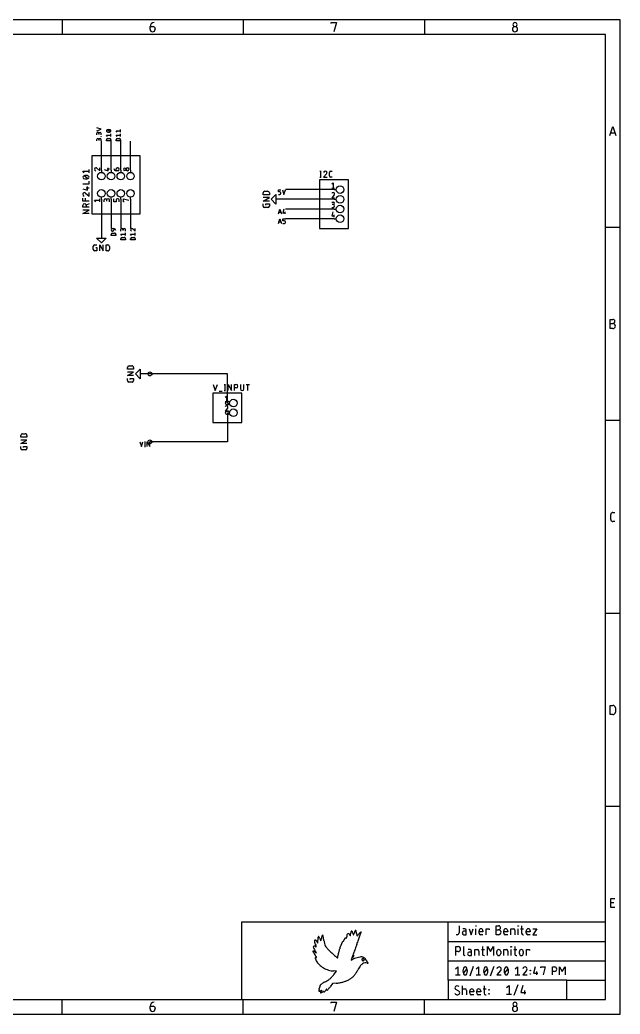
# Model space of a CAD drawing. Extents: x -226 to 161, y 99 to 359.
# Drawn here: x 4 to 161.3, y 99.1 to 359.4 of the extents above; entities that cross this region are included whole.
import ezdxf

# ---------------------------------------------------------------- set-up
doc = ezdxf.new("R2010")
doc.units = 0
for name, color, linetype in [('91', 122, 'CONTINUOUS'), ('94', 12, 'CONTINUOUS'), ('95', 251, 'CONTINUOUS'), ('96', 251, 'CONTINUOUS')]:
    doc.layers.add(name, color=color, linetype=linetype)

msp = doc.modelspace()

# ---------------------------------------------------------------- linework, layer by layer
at = {"layer": '91'}
for p, q in [((25.4, 320.04), (25.4, 327.66)), ((27.94, 320.04), (27.94, 327.66)), ((30.48, 320.04), (30.48, 327.66)), ((33.02, 320.04), (33.02, 327.66)), ((86.36, 314.96), (73.66, 314.96)), ((25.4, 312.42), (25.4, 304.8)), ((27.94, 312.42), (27.94, 304.8)), ((30.48, 312.42), (30.48, 304.8)), ((33.02, 312.42), (33.02, 304.8)), ((86.36, 312.42), (73.66, 312.42)), ((86.36, 309.88), (73.66, 309.88)), ((86.36, 307.34), (73.66, 307.34)), ((58.42, 266.7), (38.1, 266.7)), ((58.42, 259.08), (58.42, 266.7)), ((58.42, 256.54), (58.42, 248.92)), ((58.42, 248.92), (38.1, 248.92))]:
    msp.add_line(p, q, dxfattribs=at)
for centre in [(38.1, 266.7), (58.42, 259.08), (58.42, 256.54), (38.1, 248.92)]:
    msp.add_circle(centre, 0.508, dxfattribs=at)
at = {"layer": '94'}
for p, q in [((161.29, 359.41), (-226.06, 359.41)), ((15.0813, 359.41), (15.0813, 355.6)), ((62.5475, 359.41), (62.5475, 355.6)), ((110.0138, 359.41), (110.0138, 355.6)), ((161.29, 99.06), (161.29, 359.41)), ((38.1458, 357.6387), (38.9481, 357.6387)), ((38.1458, 356.9702), (38.1458, 357.6387)), ((39.4829, 357.1039), (39.4829, 356.9702)), ((85.6121, 358.441), (85.6121, 358.7084)), ((85.6121, 358.7084), (86.9492, 358.7084)), ((86.9492, 358.7084), (86.2806, 356.3016)), ((157.48, 355.6), (-222.25, 355.6)), ((157.48, 102.87), (157.48, 355.6)), ((158.5827, 329.1236), (159.385, 331.5304)), ((159.385, 331.5304), (160.1873, 329.1236)), ((159.9867, 329.7253), (158.7833, 329.7253)), ((35.56, 323.85), (22.86, 323.85)), ((22.86, 323.85), (22.86, 308.61)), ((35.56, 308.61), (35.56, 323.85)), ((25.4, 320.04), (25.4, 319.4812)), ((27.94, 320.04), (27.94, 319.4812)), ((30.48, 320.04), (30.48, 319.4812)), ((33.02, 320.04), (33.02, 319.4812)), ((90.17, 317.5), (82.55, 317.5)), ((82.55, 317.5), (82.55, 304.8)), ((90.17, 304.8), (90.17, 317.5)), ((25.4, 312.42), (25.4, 312.9788)), ((27.94, 312.42), (27.94, 312.9788)), ((30.48, 312.42), (30.48, 312.9788)), ((33.02, 312.42), (33.02, 312.9788)), ((69.85, 312.42), (71.12, 313.69)), ((71.12, 313.69), (71.12, 311.15)), ((86.36, 314.96), (86.9188, 314.96)), ((71.12, 311.15), (69.85, 312.42)), ((73.66, 312.42), (71.12, 312.42)), ((86.36, 312.42), (86.9188, 312.42)), ((86.36, 309.88), (86.9188, 309.88)), ((22.86, 308.61), (35.56, 308.61)), ((86.36, 307.34), (86.9188, 307.34)), ((25.4, 304.8), (25.4, 302.26)), ((82.55, 304.8), (90.17, 304.8)), ((161.29, 305.054), (157.48, 305.054)), ((24.13, 302.26), (26.67, 302.26)), ((25.4, 300.99), (24.13, 302.26)), ((26.67, 302.26), (25.4, 300.99)), ((158.7164, 278.5776), (158.7164, 280.9844)), ((158.7164, 280.9844), (159.385, 280.9844)), ((158.7164, 279.9147), (159.385, 279.9147)), ((159.385, 278.5776), (158.7164, 278.5776)), ((34.29, 266.7), (35.56, 267.97)), ((35.56, 265.43), (34.29, 266.7)), ((35.56, 267.97), (35.56, 265.43)), ((38.1, 266.7), (35.56, 266.7)), ((62.23, 261.62), (54.61, 261.62)), ((54.61, 261.62), (54.61, 254)), ((62.23, 254), (62.23, 261.62)), ((58.42, 259.08), (58.9788, 259.08)), ((58.42, 256.54), (58.9788, 256.54)), ((54.61, 254), (62.23, 254)), ((161.29, 254.508), (157.48, 254.508)), ((158.8502, 228.5664), (158.8502, 229.9036)), ((159.385, 230.4384), (159.9198, 230.4384)), ((159.9198, 228.0316), (159.385, 228.0316)), ((161.29, 203.962), (157.48, 203.962)), ((158.7164, 177.4856), (158.7164, 179.8924)), ((158.7164, 179.8924), (159.385, 179.8924)), ((159.385, 177.4856), (158.7164, 177.4856)), ((160.0536, 179.2238), (160.0536, 178.1542)), ((161.29, 153.416), (157.48, 153.416)), ((158.8502, 126.9396), (158.8502, 129.3464)), ((158.8502, 129.3464), (159.9198, 129.3464)), ((158.8502, 128.2767), (159.6524, 128.2767)), ((159.9198, 126.9396), (158.8502, 126.9396)), ((62.23, 102.87), (62.23, 123.19)), ((62.23, 123.19), (116.205, 123.19)), ((116.205, 123.19), (157.48, 123.19)), ((116.205, 118.11), (116.205, 123.19)), ((157.48, 118.11), (157.48, 123.19)), ((118.5696, 119.842), (118.3099, 119.842)), ((119.0889, 122.1788), (119.0889, 120.3613)), ((120.5798, 121.3998), (120.0605, 121.3998)), ((120.9692, 120.7507), (120.385, 120.7507)), ((120.385, 119.842), (120.9692, 119.842)), ((120.9692, 119.842), (120.9692, 121.0104)), ((121.7452, 121.3998), (122.2645, 119.842)), ((122.2645, 119.842), (122.7838, 121.3998)), ((123.4523, 122.0489), (123.4523, 122.1788)), ((123.4523, 122.1788), (123.5822, 122.1788)), ((123.5822, 122.0489), (123.4523, 122.0489)), ((123.5173, 119.842), (123.5173, 121.3998)), ((123.5822, 122.1788), (123.5822, 122.0489)), ((124.3203, 120.2314), (124.3203, 120.8805)), ((125.3589, 120.6209), (124.3203, 120.6209)), ((125.3589, 119.842), (124.7098, 119.842)), ((125.3589, 120.8805), (125.3589, 120.6209)), ((126.2058, 119.842), (126.2058, 121.3998)), ((126.2058, 121.3998), (126.9847, 121.3998)), ((126.9847, 121.3998), (126.9847, 121.1402)), ((128.7985, 119.842), (128.7985, 122.1788)), ((128.7985, 122.1788), (129.4477, 122.1788)), ((128.7985, 121.1402), (129.4477, 121.1402)), ((129.4477, 119.842), (128.7985, 119.842)), ((130.7927, 120.2314), (130.7927, 120.8805)), ((131.8313, 120.6209), (130.7927, 120.6209)), ((131.8313, 119.842), (131.1822, 119.842)), ((131.8313, 120.8805), (131.8313, 120.6209)), ((132.6718, 119.842), (132.6718, 121.3998)), ((132.6718, 121.3998), (133.3209, 121.3998)), ((133.7104, 121.0104), (133.7104, 119.842)), ((134.5181, 122.0489), (134.5181, 122.1788)), ((134.5181, 122.1788), (134.6479, 122.1788)), ((134.6479, 122.0489), (134.5181, 122.0489)), ((134.583, 119.842), (134.583, 121.3998)), ((134.6479, 122.1788), (134.6479, 122.0489)), ((135.2291, 121.3998), (136.008, 121.3998)), ((135.4887, 122.1788), (135.4887, 120.2314)), ((135.8782, 119.842), (136.008, 119.842)), ((136.7083, 120.2314), (136.7083, 120.8805)), ((137.7469, 120.6209), (136.7083, 120.6209)), ((137.7469, 119.842), (137.0978, 119.842)), ((137.7469, 120.8805), (137.7469, 120.6209)), ((138.4482, 121.3998), (139.4868, 121.3998)), ((139.4868, 121.3998), (138.4482, 119.842)), ((138.4482, 119.842), (139.4868, 119.842)), ((116.205, 113.03), (116.205, 118.11)), ((116.205, 118.11), (157.48, 118.11)), ((157.48, 113.03), (157.48, 118.11)), ((118.2116, 114.4016), (118.2116, 116.7384)), ((118.2116, 116.7384), (118.8607, 116.7384)), ((118.8607, 115.4402), (118.2116, 115.4402)), ((120.2564, 116.7384), (120.2564, 114.7911)), ((121.9633, 115.9595), (121.444, 115.9595)), ((122.3528, 115.3104), (121.7686, 115.3104)), ((122.3528, 114.4016), (122.3528, 115.57)), ((123.268, 114.4016), (123.268, 115.9595)), ((123.268, 115.9595), (123.9171, 115.9595)), ((124.3065, 115.57), (124.3065, 114.4016)), ((124.9901, 115.9595), (125.769, 115.9595)), ((125.2497, 116.7384), (125.2497, 114.7911)), ((126.5577, 114.4016), (126.5577, 116.7384)), ((126.5577, 116.7384), (127.3366, 115.4402)), ((127.3366, 115.4402), (128.1156, 116.7384)), ((128.1156, 116.7384), (128.1156, 114.4016)), ((128.9748, 114.9209), (128.9748, 115.4402)), ((130.0134, 115.4402), (130.0134, 114.9209)), ((130.8539, 114.4016), (130.8539, 115.9595)), ((130.8539, 115.9595), (131.503, 115.9595)), ((131.8925, 115.57), (131.8925, 114.4016)), ((132.7002, 116.6086), (132.7002, 116.7384)), ((132.7002, 116.7384), (132.83, 116.7384)), ((132.83, 116.6086), (132.7002, 116.6086)), ((132.7651, 114.4016), (132.7651, 115.9595)), ((132.83, 116.7384), (132.83, 116.6086)), ((133.4112, 115.9595), (134.1901, 115.9595)), ((133.6708, 116.7384), (133.6708, 114.7911)), ((134.8905, 114.9209), (134.8905, 115.4402)), ((135.929, 115.4402), (135.929, 114.9209)), ((136.7759, 114.4016), (136.7759, 115.9595)), ((136.7759, 115.9595), (137.5549, 115.9595)), ((137.5549, 115.9595), (137.5549, 115.6998)), ((116.205, 107.95), (116.205, 113.03)), ((116.205, 113.03), (157.48, 113.03)), ((121.7686, 114.4016), (122.3528, 114.4016)), ((125.6392, 114.4016), (125.769, 114.4016)), ((134.0603, 114.4016), (134.1901, 114.4016)), ((157.48, 107.95), (157.48, 113.03)), ((118.1989, 110.9486), (118.7845, 111.4171)), ((118.7845, 111.4171), (118.7845, 109.3089)), ((120.2387, 109.7774), (121.1756, 110.9486)), ((121.969, 109.0747), (122.906, 111.6513)), ((123.5823, 110.9486), (124.1679, 111.4171)), ((124.1679, 111.4171), (124.1679, 109.3089)), ((125.622, 109.7774), (126.559, 110.9486)), ((127.3524, 109.0747), (128.2894, 111.6513)), ((129.9612, 110.4801), (128.9657, 109.3089)), ((131.0054, 109.7774), (131.9424, 110.9486)), ((133.8363, 110.9486), (134.4219, 111.4171)), ((134.4219, 111.4171), (134.4219, 109.3089)), ((136.7545, 110.4801), (135.759, 109.3089)), ((137.6959, 110.4216), (137.6959, 110.5387)), ((137.6959, 110.5387), (137.8131, 110.5387)), ((137.8131, 110.4216), (137.6959, 110.4216)), ((137.6959, 109.4846), (137.6959, 109.6017)), ((137.6959, 109.6017), (137.8131, 109.6017)), ((137.8131, 109.4846), (137.6959, 109.4846)), ((137.8131, 110.5387), (137.8131, 110.4216)), ((137.8131, 109.6017), (137.8131, 109.4846)), ((139.0473, 111.4171), (138.5788, 109.7774)), ((138.5788, 109.7774), (139.75, 109.7774)), ((139.3987, 110.2459), (139.3987, 109.3089)), ((140.5015, 111.1829), (140.5015, 111.4171)), ((140.5015, 111.4171), (141.6727, 111.4171)), ((141.6727, 111.4171), (141.0871, 109.3089)), ((143.5308, 109.3089), (143.5308, 111.4171)), ((143.5308, 111.4171), (144.1164, 111.4171)), ((144.1164, 110.2459), (143.5308, 110.2459)), ((145.4473, 109.3089), (145.4473, 111.4171)), ((145.4473, 111.4171), (146.15, 110.2459)), ((146.15, 110.2459), (146.8527, 111.4171)), ((146.8527, 111.4171), (146.8527, 109.3089)), ((147.32, 107.95), (116.205, 107.95)), ((116.205, 107.95), (116.205, 102.87)), ((118.1989, 109.3089), (119.3701, 109.3089)), ((123.5823, 109.3089), (124.7535, 109.3089)), ((128.9657, 109.3089), (130.1369, 109.3089)), ((133.5555, 103.982), (134.5941, 106.838)), ((133.8363, 109.3089), (135.0075, 109.3089)), ((135.759, 109.3089), (136.9302, 109.3089)), ((147.32, 102.87), (147.32, 107.95)), ((147.32, 107.95), (157.48, 107.95)), ((157.48, 102.87), (157.48, 107.95)), ((118.9962, 105.0883), (118.2822, 105.4777)), ((120.0361, 104.1146), (120.0361, 106.4514)), ((120.0361, 105.6725), (120.6852, 105.6725)), ((121.0747, 105.283), (121.0747, 104.1146)), ((121.9152, 104.5041), (121.9152, 105.1532)), ((122.9538, 104.8935), (121.9152, 104.8935)), ((122.9538, 105.1532), (122.9538, 104.8935)), ((123.7247, 104.5041), (123.7247, 105.1532)), ((124.7633, 104.8935), (123.7247, 104.8935)), ((124.7633, 105.1532), (124.7633, 104.8935)), ((125.3772, 105.6725), (126.1562, 105.6725)), ((125.6369, 106.4514), (125.6369, 104.5041)), ((126.8933, 105.3479), (126.8933, 105.4777)), ((126.8933, 105.4777), (127.0231, 105.4777)), ((127.0231, 105.3479), (126.8933, 105.3479)), ((126.8933, 104.3093), (126.8933, 104.4392)), ((126.8933, 104.4392), (127.0231, 104.4392)), ((127.0231, 104.3093), (126.8933, 104.3093)), ((127.0231, 105.4777), (127.0231, 105.3479)), ((127.0231, 104.4392), (127.0231, 104.3093)), ((131.5466, 106.0591), (132.1957, 106.5784)), ((131.5466, 104.2416), (132.8448, 104.2416)), ((132.1957, 106.5784), (132.1957, 104.2416)), ((135.8241, 106.5784), (135.3048, 104.7609)), ((135.3048, 104.7609), (136.603, 104.7609)), ((136.2135, 105.2802), (136.2135, 104.2416)), ((-222.25, 102.87), (157.48, 102.87)), ((15.0813, 99.06), (15.0813, 102.87)), ((62.23, 102.87), (116.205, 102.87)), ((62.5475, 99.06), (62.5475, 102.87)), ((85.6121, 101.901), (85.6121, 102.1684)), ((85.6121, 102.1684), (86.9492, 102.1684)), ((86.9492, 102.1684), (86.2806, 99.7616)), ((110.0138, 99.06), (110.0138, 102.87)), ((116.205, 102.87), (147.32, 102.87)), ((122.9538, 104.1146), (122.3047, 104.1146)), ((124.7633, 104.1146), (124.1142, 104.1146)), ((126.0263, 104.1146), (126.1562, 104.1146)), ((147.32, 102.87), (157.48, 102.87)), ((-226.06, 99.06), (161.29, 99.06)), ((38.1458, 101.0987), (38.9481, 101.0987)), ((38.1458, 100.4302), (38.1458, 101.0987)), ((39.4829, 100.5639), (39.4829, 100.4302))]:
    msp.add_line(p, q, dxfattribs=at)
for centre in [(25.4, 318.4906), (27.94, 318.4906), (30.48, 318.4906), (33.02, 318.4906), (87.9094, 314.96), (25.4, 313.9694), (27.94, 313.9694), (30.48, 313.9694), (33.02, 313.9694), (87.9094, 312.42), (87.9094, 309.88), (87.9094, 307.34), (59.9694, 259.08), (59.9694, 256.54)]:
    msp.add_circle(centre, 0.9906, dxfattribs=at)
for centre, radius, start, end in [((39.2155, 357.6387), 1.0697, 90.0002, 180), ((38.8144, 356.9702), 0.6686, 180, 0), ((38.9481, 357.1039), 0.5348, 0, 90), ((133.7469, 356.9702), 0.6686, 0, 180), ((133.7469, 356.9702), 0.6686, 180, 0), ((133.7469, 358.1736), 0.5348, 0, 180), ((133.7469, 358.1736), 0.5348, 180, 0), ((159.385, 280.4496), 0.5348, 270, 90), ((159.385, 279.2462), 0.6686, 270, 90), ((159.385, 229.9036), 0.5348, 90.0003, 180), ((159.385, 228.5664), 0.5348, 180, 270), ((159.385, 179.2238), 0.6686, 0, 90), ((159.385, 178.1542), 0.6686, 269.9997, 0), ((118.5696, 120.3613), 0.5193, 270, 0), ((120.385, 120.2963), 0.4544, 90, 270), ((120.5798, 121.0104), 0.3895, 0, 90), ((124.8396, 120.8805), 0.5193, 0, 180), ((124.7098, 120.2314), 0.3895, 180, 270), ((129.4477, 121.6595), 0.5193, 270, 90), ((129.4477, 120.4911), 0.6491, 270, 90), ((131.312, 120.8805), 0.5193, 0, 180), ((131.1822, 120.2314), 0.3895, 180, 270), ((133.3209, 121.0104), 0.3895, 0, 90), ((135.8782, 120.2314), 0.3895, 180, 270), ((137.2276, 120.8805), 0.5193, 0, 180), ((137.0978, 120.2314), 0.3895, 180, 270), ((118.8607, 116.0893), 0.6491, 270, 90), ((120.6458, 114.7911), 0.3895, 180, 270), ((121.7686, 114.856), 0.4544, 90, 270), ((121.9633, 115.57), 0.3895, 0, 90), ((123.9171, 115.57), 0.3895, 0, 90), ((125.6392, 114.7911), 0.3895, 180, 270), ((129.4941, 115.4402), 0.5193, 0, 180), ((129.4941, 114.9209), 0.5193, 180, 0), ((131.503, 115.57), 0.3895, 0, 90), ((134.0603, 114.7911), 0.3895, 180, 270), ((135.4098, 115.4402), 0.5193, 0, 180), ((135.4098, 114.9209), 0.5193, 180, 0), ((121.8589, 110.363), 1.7374, 180.0001, 205.9888), ((121.8589, 110.363), 1.7373, 154.011, 180), ((120.7071, 110.9837), 0.4334, 90, 161.0754), ((120.7071, 109.7423), 0.4334, 198.9251, 270), ((120.7071, 110.9838), 0.4334, 18.9244, 90.0001), ((120.7071, 109.7422), 0.4334, 270, 341.0753), ((119.5554, 110.363), 1.7373, 334.0108, 359.9999), ((119.5555, 110.363), 1.7373, 0, 25.9894), ((127.2422, 110.363), 1.7373, 154.011, 180), ((127.2423, 110.363), 1.7374, 180.0001, 205.9888), ((126.0905, 110.9837), 0.4334, 90, 161.0754), ((126.0905, 109.7423), 0.4334, 198.9251, 270), ((126.0905, 110.9838), 0.4334, 18.9244, 90.0001), ((126.0905, 109.7422), 0.4334, 270, 341.0753), ((124.9388, 110.363), 1.7373, 0, 25.9894), ((124.9388, 110.363), 1.7373, 334.0108, 359.9999), ((129.6098, 110.74), 0.6771, 90, 162.0547), ((129.6098, 110.8901), 0.5271, 0, 90), ((129.5708, 110.8901), 0.5661, 313.6028, 359.9998), ((132.6256, 110.363), 1.7374, 180.0001, 205.9888), ((132.6256, 110.363), 1.7373, 154.011, 180), ((131.4739, 110.9837), 0.4334, 90, 161.0754), ((131.4739, 109.7423), 0.4334, 198.9251, 270), ((131.4739, 110.9838), 0.4334, 18.9244, 90.0001), ((131.4739, 109.7422), 0.4334, 270, 341.0753), ((130.3222, 110.363), 1.7373, 0, 25.9894), ((130.3222, 110.363), 1.7373, 334.0108, 359.9999), ((136.4031, 110.74), 0.6771, 90, 162.0547), ((136.4031, 110.8901), 0.5271, 0, 90), ((136.3641, 110.8901), 0.5661, 313.6028, 359.9998), ((144.1164, 110.8315), 0.5856, 270, 90), ((118.7365, 105.2116), 1.097, 224.7604, 270), ((118.5418, 105.9321), 0.5193, 89.9997, 180), ((118.5499, 105.9321), 0.5274, 180.0001, 239.4895), ((118.5418, 105.4777), 0.9737, 53.1303, 89.9996), ((118.7365, 104.6339), 0.5193, 270, 0), ((118.7284, 104.6339), 0.5274, 360, 59.4902), ((120.6852, 105.283), 0.3895, 0, 90), ((122.4345, 105.1532), 0.5193, 0, 180), ((122.3047, 104.5041), 0.3895, 180, 270), ((124.244, 105.1532), 0.5193, 0, 180), ((124.1142, 104.5041), 0.3895, 180, 270), ((126.0263, 104.5041), 0.3895, 180, 270), ((39.2155, 101.0987), 1.0697, 90.0002, 180), ((133.7469, 101.6336), 0.5348, 0, 180), ((133.7469, 101.6336), 0.5348, 180, 0), ((38.8144, 100.4302), 0.6686, 180, 0), ((38.9481, 100.5639), 0.5348, 0, 90), ((133.7469, 100.4302), 0.6686, 0, 180), ((133.7469, 100.4302), 0.6686, 180, 0)]:
    msp.add_arc(centre, radius, start, end, dxfattribs=at)
at = {"layer": '95'}
for p, q in [((25.3619, 330.7729), (24.1681, 331.1708)), ((24.1681, 330.375), (25.3619, 330.7729)), ((30.4419, 330.0222), (30.4419, 330.6854)), ((24.1681, 329.2983), (24.1681, 329.6962)), ((24.1681, 327.6981), (24.1681, 328.096)), ((24.6987, 329.6962), (24.6987, 329.4309)), ((24.6987, 328.096), (24.6987, 327.8307)), ((25.2956, 328.7966), (25.2956, 328.863)), ((25.2956, 328.863), (25.3619, 328.863)), ((25.3619, 328.7966), (25.2956, 328.7966)), ((25.3619, 329.2983), (25.3619, 329.6299)), ((25.3619, 328.863), (25.3619, 328.7966)), ((26.9734, 328.8792), (26.7081, 329.2108)), ((26.7081, 329.2108), (27.9019, 329.2108)), ((27.6366, 330.0885), (26.9734, 330.6191)), ((27.0397, 328.3613), (27.5703, 328.3613)), ((27.9019, 328.8792), (27.9019, 329.5424)), ((29.5134, 330.0222), (29.2481, 330.3538)), ((29.2481, 330.3538), (30.4419, 330.3538)), ((29.5134, 328.8792), (29.2481, 329.2108)), ((29.2481, 329.2108), (30.4419, 329.2108)), ((29.5797, 328.3613), (30.1103, 328.3613)), ((30.4419, 328.8792), (30.4419, 329.5424)), ((25.3619, 327.6981), (25.3619, 328.0297)), ((26.7081, 327.6981), (26.7081, 328.0297)), ((27.9019, 327.6981), (26.7081, 327.6981)), ((27.9019, 328.0297), (27.9019, 327.6981)), ((29.2481, 327.6981), (29.2481, 328.0297)), ((30.4419, 327.6981), (29.2481, 327.6981)), ((30.4419, 328.0297), (30.4419, 327.6981)), ((24.2048, 320.56), (24.9809, 319.9003)), ((24.9809, 319.9003), (24.9809, 320.6764)), ((26.9, 320.4436), (27.5209, 320.4436)), ((27.2105, 319.9003), (27.2105, 320.6764)), ((29.2848, 319.9003), (29.2848, 320.366)), ((29.5952, 320.6764), (29.6728, 320.6764)), ((20.8844, 319.3154), (20.5232, 319.767)), ((20.5232, 319.767), (22.1488, 319.767)), ((21.7876, 317.8426), (20.8844, 318.5651)), ((22.1488, 319.3154), (22.1488, 320.2185)), ((26.1239, 320.2107), (27.2105, 319.9003)), ((29.6728, 319.9003), (29.2848, 319.9003)), ((82.6262, 319.8368), (82.9874, 319.8368)), ((82.6262, 318.2112), (82.9874, 318.2112)), ((82.8068, 319.8368), (82.8068, 318.2112)), ((84.3734, 319.1143), (83.6058, 318.2112)), ((83.6058, 318.2112), (84.5089, 318.2112)), ((85.1649, 318.5724), (85.1649, 319.4756)), ((85.5262, 319.8368), (85.8874, 319.8368)), ((85.8874, 318.2112), (85.5262, 318.2112)), ((20.5232, 316.4527), (22.1488, 316.4527)), ((20.5232, 315.1957), (21.7876, 314.8345)), ((21.4263, 315.4667), (22.1488, 315.4667)), ((21.7876, 314.8345), (21.7876, 315.7376)), ((22.1488, 316.4527), (22.1488, 317.1752)), ((85.7236, 316.4657), (86.1116, 316.7761)), ((85.7236, 315.3791), (86.4997, 315.3791)), ((86.1116, 316.7761), (86.1116, 315.3791)), ((20.5232, 311.9717), (20.5232, 312.6942)), ((21.2457, 314.039), (22.1488, 313.2714)), ((21.2457, 311.9717), (21.2457, 312.6942)), ((22.1488, 313.2714), (22.1488, 314.1745)), ((24.9809, 311.7836), (24.9809, 312.5597)), ((28.6639, 311.7836), (28.6639, 312.5597)), ((29.7505, 312.5597), (29.5952, 312.5597)), ((31.2039, 311.7836), (31.2039, 312.5597)), ((31.2039, 312.5597), (32.6009, 312.1716)), ((71.7494, 314.3913), (71.7494, 314.9219)), ((71.7494, 314.9219), (72.4126, 314.9219)), ((72.1473, 314.3913), (71.7494, 314.3913)), ((71.7494, 313.7281), (72.1473, 313.7281)), ((72.4126, 313.9934), (72.4126, 314.126)), ((72.826, 314.9219), (73.224, 313.7281)), ((73.224, 313.7281), (73.6219, 314.9219)), ((86.3833, 313.6152), (85.7236, 312.8391)), ((85.7236, 312.8391), (86.4997, 312.8391)), ((22.1488, 311.9717), (20.5232, 311.9717)), ((20.5232, 310.3627), (20.5232, 310.8142)), ((22.1488, 310.3627), (20.5232, 310.3627)), ((22.1488, 311.2658), (21.4263, 310.9046)), ((21.4263, 310.8142), (21.4263, 310.3627)), ((23.8943, 311.7836), (23.5839, 312.1716)), ((23.5839, 312.1716), (24.9809, 312.1716)), ((26.1239, 311.7836), (26.1239, 312.2493)), ((26.7448, 312.2493), (26.7448, 311.9388)), ((27.5209, 311.7836), (27.5209, 312.1716)), ((29.2848, 311.7836), (28.6639, 311.7836)), ((29.2848, 312.2493), (29.2848, 311.7836)), ((30.0609, 311.7836), (30.0609, 312.2493)), ((31.3591, 311.7836), (31.2039, 311.7836)), ((71.7494, 308.6481), (72.1473, 309.8419)), ((72.1473, 309.8419), (72.5452, 308.6481)), ((73.224, 309.8419), (72.9587, 308.9134)), ((85.7236, 311.6961), (86.1893, 311.6961)), ((85.7236, 310.2991), (86.1116, 310.2991)), ((86.1893, 311.0752), (85.8788, 311.0752)), ((20.5232, 308.6862), (22.1488, 309.5893)), ((22.1488, 309.5893), (20.5232, 309.5893)), ((22.1488, 308.6862), (20.5232, 308.6862)), ((71.7494, 306.1081), (72.1473, 307.3019)), ((72.4457, 308.9466), (71.8488, 308.9466)), ((72.1473, 307.3019), (72.5452, 306.1081)), ((72.9587, 308.9134), (73.6219, 308.9134)), ((72.9587, 306.7713), (72.9587, 307.3019)), ((72.9587, 307.3019), (73.6219, 307.3019)), ((73.4229, 309.1787), (73.4229, 308.6481)), ((86.034, 309.1561), (85.7236, 308.0695)), ((85.7236, 308.0695), (86.4997, 308.0695)), ((86.2669, 308.38), (86.2669, 307.7591)), ((28.3097, 304.7619), (28.6413, 304.7619)), ((28.6413, 304.7619), (28.6413, 304.364)), ((33.5887, 304.6624), (34.2519, 304.0987)), ((34.2519, 304.0987), (34.2519, 304.7619)), ((72.4457, 306.4066), (71.8488, 306.4066)), ((73.3566, 306.7713), (72.9587, 306.7713)), ((72.9587, 306.1081), (73.3566, 306.1081)), ((73.6219, 306.3734), (73.6219, 306.506)), ((27.9781, 302.9176), (27.9781, 303.2492)), ((29.1719, 302.9176), (27.9781, 302.9176)), ((28.376, 304.0987), (28.3097, 304.0987)), ((28.3097, 303.5808), (28.8403, 303.5808)), ((29.1719, 303.2492), (29.1719, 302.9176)), ((30.5181, 304.0987), (30.5181, 304.4966)), ((30.7834, 302.9557), (30.5181, 303.2873)), ((30.5181, 303.2873), (31.7119, 303.2873)), ((30.5181, 301.7746), (30.5181, 302.1062)), ((30.8497, 302.4378), (31.3803, 302.4378)), ((31.0487, 304.4966), (31.0487, 304.2313)), ((31.7119, 304.0987), (31.7119, 304.4303)), ((31.7119, 302.9557), (31.7119, 303.6189)), ((31.7119, 302.1062), (31.7119, 301.7746)), ((33.3234, 302.9557), (33.0581, 303.2873)), ((33.0581, 303.2873), (34.2519, 303.2873)), ((33.0581, 301.7746), (33.0581, 302.1062)), ((33.3897, 302.4378), (33.9203, 302.4378)), ((34.2519, 302.9557), (34.2519, 303.6189)), ((34.2519, 302.1062), (34.2519, 301.7746)), ((31.7119, 301.7746), (30.5181, 301.7746)), ((34.2519, 301.7746), (33.0581, 301.7746)), ((54.6862, 263.9568), (55.2281, 262.3312)), ((55.2281, 262.3312), (55.7699, 263.9568)), ((57.5484, 263.9568), (57.9097, 263.9568)), ((57.7291, 263.9568), (57.7291, 262.3312)), ((58.5801, 262.3312), (58.5801, 263.9568)), ((58.5801, 263.9568), (59.4832, 262.3312)), ((59.4832, 262.3312), (59.4832, 263.9568)), ((60.2685, 262.3312), (60.2685, 263.9568)), ((60.2685, 263.9568), (60.7201, 263.9568)), ((60.7201, 263.0537), (60.2685, 263.0537)), ((61.8106, 263.9568), (61.8106, 262.7828)), ((62.7137, 262.7828), (62.7137, 263.9568)), ((63.3216, 263.9568), (64.2247, 263.9568)), ((63.7731, 262.3312), (63.7731, 263.9568)), ((56.2736, 262.1506), (56.9961, 262.1506)), ((57.5484, 262.3312), (57.9097, 262.3312)), ((57.7836, 260.5857), (58.1716, 260.8961)), ((58.1716, 260.8961), (58.1716, 259.4991)), ((57.7836, 259.4991), (58.5597, 259.4991)), ((58.4433, 257.7352), (57.7836, 256.9591)), ((57.7836, 256.9591), (58.5597, 256.9591)), ((35.4655, 248.8819), (35.8634, 247.6881)), ((35.8634, 247.6881), (36.2613, 248.8819)), ((36.6451, 248.8819), (36.9104, 248.8819)), ((36.6451, 247.6881), (36.9104, 247.6881)), ((36.7778, 248.8819), (36.7778, 247.6881)), ((37.3987, 247.6881), (37.3987, 248.8819)), ((37.3987, 248.8819), (38.0619, 247.6881)), ((38.0619, 247.6881), (38.0619, 248.8819)), ((82.6472, 118.8263), (82.9084, 118.2228)), ((82.9084, 118.2228), (82.9909, 118.7265)), ((81.3359, 115.3776), (81.7844, 115.1129)), ((81.7844, 115.1129), (81.3413, 115.7571)), ((90.9894, 113.6854), (90.8235, 113.2205)), ((90.8235, 113.2205), (91.3616, 113.4585)), ((86.9434, 110.3402), (86.2604, 110.3651)), ((86.3021, 109.4608), (86.9434, 110.3402)), ((85.9577, 107.0633), (85.3234, 106.2253)), ((86.8832, 107.1493), (85.9577, 107.0633))]:
    msp.add_line(p, q, dxfattribs=at)
for centre, radius, start, end in [((27.305, 329.7016), 0.9838, 90, 115.9895), ((27.305, 329.7016), 0.9838, 64.0106, 90.0001), ((24.4334, 329.6962), 0.2653, 0, 180), ((24.4334, 328.096), 0.2653, 0, 180), ((25.0303, 329.6299), 0.3316, 0, 180), ((25.0303, 328.0297), 0.3316, 0, 180), ((26.9535, 330.3538), 0.2454, 108.9243, 180.0002), ((26.9535, 330.3538), 0.2454, 180.0002, 251.0753), ((27.0397, 328.0297), 0.3316, 90, 180), ((27.305, 331.006), 0.9838, 244.0112, 270), ((27.305, 331.006), 0.9838, 269.9999, 295.9886), ((27.5703, 328.0297), 0.3316, 359.9995, 90), ((27.6565, 330.3538), 0.2454, 360, 71.0745), ((27.6565, 330.3538), 0.2454, 288.9262, 0), ((29.5797, 328.0297), 0.3316, 90, 180), ((30.1103, 328.0297), 0.3316, 359.9995, 90), ((23.9332, 320.3272), 0.3493, 90, 180), ((24.0326, 320.3272), 0.4487, 180.0001, 252.0553), ((23.9332, 320.3013), 0.3751, 43.6034, 90.0001), ((29.2848, 320.5212), 0.6209, 180.0006, 270), ((29.5952, 320.366), 0.3104, 90, 180), ((29.6728, 320.2884), 0.3881, 270, 90), ((31.5143, 320.2884), 0.3104, 90, 270), ((31.5143, 320.2884), 0.3104, 270, 90), ((32.2128, 320.2884), 0.3881, 90, 270), ((32.2128, 320.2884), 0.3881, 270, 90), ((20.8574, 318.2039), 0.3342, 108.9243, 180), ((20.8573, 318.2039), 0.3341, 179.9998, 251.0758), ((21.336, 317.3158), 1.3396, 90.0001, 115.989), ((21.336, 319.0919), 1.3396, 244.011, 269.9999), ((21.336, 317.3158), 1.3396, 64.0111, 90), ((21.336, 319.0919), 1.3396, 270, 295.9889), ((21.8146, 318.2039), 0.3342, 359.9999, 71.0745), ((21.8147, 318.2039), 0.3342, 288.925, 0), ((84.1025, 319.3147), 0.5221, 90.0001, 162.0549), ((84.1025, 319.4304), 0.4064, 0, 90), ((84.0724, 319.4304), 0.4365, 313.6036, 359.9997), ((85.5262, 319.4756), 0.3612, 90.0005, 180), ((85.5262, 318.5724), 0.3612, 180, 270), ((20.9296, 313.7681), 0.4064, 90, 180), ((21.0453, 313.7681), 0.5221, 180.0001, 252.0552), ((20.9296, 313.738), 0.4365, 43.6033, 90), ((26.4343, 312.2493), 0.3104, 0, 180), ((27.1328, 312.1716), 0.3881, 0, 180), ((29.5952, 312.2493), 0.3104, 90, 180), ((29.7505, 312.2493), 0.3104, 0, 90), ((72.1473, 314.126), 0.2653, 0, 90), ((72.1473, 313.9934), 0.2653, 270, 359.9993), ((86.1505, 313.7874), 0.4487, 90.0001, 162.0549), ((86.1505, 313.8869), 0.3493, 0, 90), ((86.1246, 313.8869), 0.3751, 313.6037, 359.9998), ((20.9748, 310.8142), 0.4516, 0, 180), ((86.1116, 310.6872), 0.3881, 270, 90), ((86.1893, 311.3857), 0.3104, 270, 90), ((28.3097, 304.4303), 0.3316, 90, 270), ((28.6413, 304.2313), 0.5306, 0, 90), ((30.7834, 304.4966), 0.2653, 0, 180), ((31.3803, 304.4303), 0.3316, 0, 180), ((33.3565, 304.4635), 0.2984, 90, 180), ((33.3565, 304.4413), 0.3206, 43.6023, 90.0002), ((73.3566, 306.506), 0.2653, 0, 90), ((73.3566, 306.3734), 0.2653, 270, 359.9993), ((28.3097, 303.2492), 0.3316, 90, 180), ((28.376, 304.364), 0.2653, 270, 0), ((28.8403, 303.2492), 0.3316, 359.9995, 90), ((30.8497, 302.1062), 0.3316, 90, 180), ((31.3803, 302.1062), 0.3316, 359.9995, 90), ((33.4415, 304.4635), 0.3834, 180.0001, 252.0551), ((33.3897, 302.1062), 0.3316, 90, 180), ((33.9203, 302.1062), 0.3316, 359.9995, 90), ((60.7201, 263.5052), 0.4516, 270, 90), ((62.2621, 262.7828), 0.4516, 180, 0), ((58.2105, 257.9074), 0.4487, 90.0001, 162.0549), ((58.2105, 258.0068), 0.3493, 0, 90), ((58.1846, 258.0069), 0.3751, 313.6037, 359.9998), ((83.3514, 119.722), 0.0626, 105.6573, 155.5673), ((83.343, 119.7517), 0.0317, 23.5058, 105.6558), ((80.8069, 118.6486), 2.7974, 20.1273, 23.5073), ((91.4347, 119.3237), 1.7735, 163.4799, 179.9999), ((90.243, 119.6772), 0.5305, 122.9186, 163.4786), ((90.0839, 119.9228), 0.2378, 54.7843, 122.9143), ((89.8414, 119.5793), 0.6583, 22.7108, 54.7808), ((95.5037, 121.9491), 5.4799, 202.7099, 205.2199), ((52.5309, 125.0687), 38.4667, 351.9416, 352.5516), ((95.1589, 119.4955), 4.5241, 169.5193, 172.5493), ((93.9312, 119.7226), 3.2755, 165.6588, 169.5188), ((93.7281, 119.7741), 3.0661, 162.2428, 165.6528), ((90.9191, 120.7129), 0.0955, 53.2139, 135.0039), ((90.5654, 120.2398), 0.6862, 33.9015, 53.2115), ((90.167, 119.9721), 1.1662, 19.3612, 33.9012), ((90.5164, 120.0949), 0.7958, 0.0006, 19.3606), ((92.2835, 120.095), 0.9713, 180.002, 194.432), ((91.3949, 119.8663), 0.0537, 194.4381, 308.1581), ((91.204, 120.1093), 0.3627, 308.1576, 340.1776), ((87.0374, 121.611), 4.7917, 340.1793, 345.0293), ((95.2642, 119.4111), 3.7243, 156.9684, 165.0284), ((91.9627, 120.8147), 0.1367, 69.7603, 156.9703), ((91.9233, 120.708), 0.2505, 12.1366, 69.7566), ((85.8258, 119.3971), 6.4873, 6.6735, 12.1335), ((111.8952, 122.4472), 19.7599, 186.6731, 187.9531), ((95.1058, 118.0818), 3.0126, 142.0318, 149.7318), ((96.1656, 117.2548), 4.3569, 136.1927, 142.0327), ((97.0327, 116.4228), 5.5586, 132.1302, 136.1902), ((-114.9718, 189.2239), 219.4481, 341.4902, 341.7402), ((93.3544, 120.4893), 0.0754, 45.001, 132.131), ((93.354, 120.4889), 0.0759, 341.7421, 45.0021), ((82.6819, 118.0897), 1.4878, 177.2467, 198.3367), ((81.5237, 118.1454), 0.3283, 123.6883, 177.2483), ((83.0261, 118.2038), 1.8504, 198.3356, 216.2456), ((81.4599, 118.2411), 0.2133, 50.3098, 123.6898), ((81.189, 117.9147), 0.6374, 38.491, 50.311), ((80.0786, 117.032), 2.0559, 33.5467, 38.4867), ((79.8898, 116.9069), 2.2824, 28.7252, 33.5452), ((80.3486, 117.1584), 1.7592, 22.8643, 28.7243), ((83.8921, 118.6525), 2.0864, 202.8638, 208.8538), ((82.0849, 117.6569), 0.0231, 208.8579, 344.7779), ((81.5896, 117.7917), 0.5365, 344.7686, 0.3986), ((95.2193, 118.5963), 13.1016, 177.674, 180.894), ((12.3871, 117.3088), 69.7407, 0.3998, 0.8898), ((82.433, 119.1156), 0.3047, 129.4543, 177.6743), ((82.3068, 119.2689), 0.1062, 29.8126, 129.4526), ((78.0923, 116.8544), 4.9634, 23.4085, 29.8085), ((87.0571, 118.0607), 4.1204, 167.6414, 170.7014), ((88.6904, 117.7025), 5.7925, 165.2678, 167.6378), ((88.2571, 117.8159), 5.3445, 162.8623, 165.2623), ((84.7658, 118.8924), 1.6911, 157.2003, 162.8603), ((90.287, 116.5713), 7.6803, 155.5689, 157.1989), ((82.313, 119.2006), 1.1932, 12.3867, 20.1267), ((66.8295, 115.8006), 17.0457, 11.2752, 12.3852), ((65.957, 115.6264), 17.9354, 10.0259, 11.2759), ((61.6204, 114.8614), 22.339, 8.9615, 10.0215), ((93.8564, 119.9448), 10.2954, 188.9609, 193.6209), ((86.3706, 118.1309), 2.5929, 193.6196, 206.6096), ((86.9329, 117.9205), 1.496, 323.6768, 330.5068), ((86.7531, 118.0221), 1.7025, 330.5089, 336.7089), ((86.959, 117.9334), 1.4784, 336.7102, 343.1402), ((87.9865, 117.622), 0.4047, 343.1373, 359.9973), ((88.7995, 117.622), 0.4082, 152.3772, 179.9972), ((89.3658, 117.3257), 1.0474, 138.7084, 152.3784), ((88.8528, 117.7762), 0.3647, 112.4686, 138.7086), ((88.7335, 118.0648), 0.0524, 6.8509, 112.4709), ((88.7948, 118.0721), 0.0093, 186.8461, 328.3661), ((88.2989, 118.3775), 0.5916, 328.3696, 336.5396), ((86.9918, 118.945), 2.0166, 336.5346, 340.7646), ((83.1173, 120.2968), 6.1202, 340.7653, 342.6153), ((91.7214, 117.6029), 2.8957, 157.3137, 162.6137), ((89.5543, 118.5088), 0.547, 139.1064, 157.3164), ((89.3467, 118.6887), 0.2723, 110.9787, 139.1087), ((89.376, 118.6122), 0.3542, 87.8764, 110.9764), ((89.4084, 119.4875), 0.5217, 267.8786, 282.9886), ((89.4938, 119.1176), 0.1421, 282.9897, 322.7297), ((89.4344, 119.1627), 0.2167, 322.7301, 352.7901), ((88.1618, 119.3237), 1.4994, 352.7919, 0.0019), ((90.568, 119.6244), 0.0241, 205.2277, 317.9477), ((90.4905, 119.6943), 0.1286, 317.9412, 351.9412), ((1871.074, -541.7483), 1896.9193, 159.6696, 159.7096), ((-8.3676, 154.6063), 107.3787, 339.6723, 340.3623), ((92.968, 119.8029), 0.6489, 187.9513, 203.0813), ((92.4094, 119.5648), 0.0417, 203.0862, 298.2262), ((92.3385, 119.6968), 0.1914, 298.2243, 329.7343), ((40.3663, 137.2157), 55.6349, 340.3634, 341.4934), ((80.898, 115.4948), 0.1117, 135.0021, 202.3021), ((83.1667, 116.4254), 2.5639, 202.3017, 209.2517), ((80.8552, 115.5376), 0.0512, 74.5472, 134.9972), ((80.4772, 114.1701), 1.47, 69.2072, 74.5472), ((81.1653, 116.6362), 0.2545, 141.973, 189.923), ((81.9961, 116.7816), 1.0979, 189.923, 209.153), ((84.2426, 117.0278), 3.7969, 209.2493, 215.6893), ((81.1447, 116.6523), 0.2284, 90.0027, 141.9727), ((80.3952, 113.9539), 1.7012, 63.3206, 69.2106), ((86.4098, 119.2435), 6.1519, 209.1526, 214.5226), ((81.1447, 116.3507), 0.53, 79.1013, 90.0013), ((88.8642, 120.3467), 9.4867, 215.6856, 218.9356), ((79.8164, 112.8022), 2.9902, 59.4587, 63.3187), ((81.1419, 116.3364), 0.5445, 68.4176, 79.0976), ((81.1769, 116.4248), 0.4495, 56.8467, 68.4167), ((81.3358, 116.6681), 0.1589, 31.7153, 56.8453), ((81.6121, 116.8388), 0.1658, 211.7177, 232.1677), ((81.604, 116.8285), 0.1527, 232.1709, 253.9209), ((80.4667, 116.3274), 1.3231, 29.2151, 36.2451), ((81.6006, 116.8166), 0.1403, 253.9155, 276.7255), ((81.6025, 116.8005), 0.1242, 276.7228, 301.7228), ((81.0096, 116.6311), 0.7011, 17.9031, 29.2131), ((81.6375, 116.7439), 0.0576, 301.7177, 2.9177), ((81.3067, 116.727), 0.3889, 2.9194, 17.9094), ((86.4524, 118.1718), 2.6844, 206.6093, 219.3093), ((93.2767, 123.7593), 11.5043, 219.3091, 223.6191), ((93.3913, 123.8682), 11.6625, 223.6181, 227.6181), ((105.8081, 137.4766), 30.0844, 227.6202, 229.5902), ((140.14, 177.8122), 83.0526, 229.5945, 230.3145), ((89.5674, 113.8824), 2.3155, 160.6655, 166.6255), ((89.718, 113.8296), 2.4751, 154.9946, 160.6646), ((85.0633, 116.0005), 2.6611, 334.9972, 340.9072), ((82.2282, 116.9813), 5.661, 340.9128, 344.2728), ((82.1495, 117.0032), 5.7426, 344.2752, 347.6252), ((84.7573, 116.4307), 3.0728, 347.6301, 352.9801), ((90.2125, 115.7592), 2.4236, 166.5348, 172.9848), ((90.9804, 115.5753), 3.2132, 161.3132, 166.5332), ((90.6937, 115.6721), 2.9106, 155.9612, 161.3112), ((88.9068, 116.4692), 0.954, 143.6728, 155.9628), ((1891.223, -548.5925), 1918.1917, 159.7623, 159.7923), ((1377.4314, -359.2517), 1370.6227, 159.7091, 159.7591), ((81.5576, 113.7733), 0.1467, 119.053, 180.683), ((82.1684, 113.7806), 0.7575, 180.6818, 202.2018), ((86.8045, 115.6732), 5.7651, 202.2065, 207.0265), ((70.7185, 105.6858), 13.8415, 37.4271, 38.9371), ((81.5996, 113.6977), 0.2332, 75.3432, 119.0532), ((81.7079, 114.1118), 0.1948, 255.348, 284.108), ((84.9495, 114.727), 3.6827, 207.0268, 226.5068), ((81.3164, 113.7965), 0.4961, 20.6251, 37.4251), ((81.7465, 113.9584), 0.0366, 284.1004, 20.6304), ((86.7021, 116.5743), 6.229, 226.5069, 239.6469), ((87.2861, 114.1165), 0.2838, 230.3171, 269.9971), ((87.6231, 114.1701), 0.3482, 172.7738, 194.6538), ((89.1963, 113.9707), 1.9339, 166.6246, 172.7746), ((87.2861, 113.854), 0.0213, 270.005, 347.545), ((86.2693, 113.816), 1.0511, 9.3289, 14.6589), ((86.8183, 113.9063), 0.4948, 359.9641, 9.3241), ((87.0505, 113.9061), 0.2626, 347.5377, 359.9677), ((122.4387, 102.4648), 33.3911, 159.7944, 160.3644), ((4743.7023, -1595.1565), 4956.409, 159.8221, 159.8321), ((94.1612, 107.1289), 6.9211, 107.9904, 113.8604), ((94.5627, 105.8921), 8.2215, 102.8293, 107.9893), ((94.3859, 106.6692), 7.4245, 97.7603, 102.8303), ((95.6261, 109.7683), 3.069, 126.8255, 143.8755), ((93.5443, 112.8451), 1.1915, 78.1616, 97.7616), ((93.9113, 113.365), 0.2771, 178.2841, 195.6641), ((93.7677, 113.3693), 0.1335, 148.2814, 178.2914), ((93.9854, 113.3858), 0.354, 195.6694, 211.0094), ((93.8922, 113.2924), 0.2798, 114.7834, 148.2834), ((94.0247, 113.4094), 0.3999, 211.0074, 225.0074), ((93.9787, 113.3634), 0.3348, 225.0054, 258.5354), ((93.9018, 113.2716), 0.3027, 83.2051, 114.7851), ((94.7867, 110.8893), 1.6684, 102.7358, 126.8258), ((93.4802, 112.5395), 1.5038, 65.7411, 78.1611), ((93.964, 113.2911), 0.2611, 258.5349, 298.9249), ((93.9003, 113.2592), 0.3153, 52.3814, 83.2014), ((93.9797, 113.2628), 0.2287, 298.9221, 342.8121), ((93.9049, 113.2652), 0.3077, 20.9916, 52.3816), ((93.5622, 112.7214), 1.3043, 51.9214, 65.7414), ((93.9349, 113.2767), 0.2756, 342.8103, 20.9903), ((93.7728, 112.9901), 0.9628, 35.9342, 51.9242), ((94.6, 111.7152), 0.8218, 61.846, 102.736), ((94.2894, 113.3646), 0.3248, 359.9965, 35.9365), ((94.8058, 113.3645), 0.1916, 179.9977, 202.1577), ((94.9193, 113.4108), 0.3142, 202.1735, 217.4735), ((94.9406, 113.427), 0.3409, 217.4584, 232.1584), ((94.9059, 113.3824), 0.2844, 232.1679, 249.0079), ((94.6795, 112.7926), 0.3474, 56.3374, 69.0074), ((94.7647, 112.9204), 0.1938, 36.724, 56.334), ((94.8292, 112.9686), 0.1132, 10.0335, 36.7235), ((94.993, 112.9073), 0.0713, 148.2802, 189.7402), ((95.1601, 112.936), 0.2408, 189.7338, 206.4938), ((94.8795, 112.9775), 0.0622, 328.2831, 10.0331), ((95.2734, 112.9925), 0.3675, 206.4994, 220.0794), ((95.3411, 113.0998), 0.7487, 241.8424, 256.4524), ((95.4026, 113.1012), 0.5362, 220.081, 230.311), ((94.2798, 111.7483), 1.2219, 39.8202, 50.3102), ((95.1807, 112.4342), 0.064, 256.45, 343.79), ((95.1227, 112.4511), 0.1245, 343.7928, 39.8228), ((86.9012, 116.9153), 6.624, 239.6507, 252.4207), ((86.4466, 115.4817), 5.12, 252.4251, 267.9151), ((79.3659, 114.5192), 8.5847, 318.2571, 323.8971), ((87.9213, 112.4478), 4.9431, 317.082, 327.032), ((84.3981, 114.7335), 9.1428, 327.0291, 333.3091), ((98.6207, 107.5827), 6.7762, 143.8763, 153.3063), ((83.0882, 106.6465), 0.2589, 132.3632, 165.3432), ((84.6516, 104.9323), 2.5789, 126.2662, 132.3662), ((85.1833, 104.208), 3.4774, 120.5198, 126.2698), ((86.6351, 101.7452), 6.3363, 116.85, 120.52), ((77.4536, 119.8811), 13.9913, 296.8523, 300.8523), ((81.9516, 112.3514), 5.2204, 300.8504, 309.2004), ((82.3706, 111.838), 4.5577, 309.1986, 318.2586), ((85.7921, 118.8879), 11.7891, 275.3104, 279.8604), ((86.3535, 115.6584), 8.5113, 279.8601, 285.6701), ((86.5368, 115.0042), 7.8318, 285.6714, 291.7414), ((86.4377, 115.2517), 8.0984, 291.7439, 297.6639), ((87.5525, 113.1246), 5.6969, 297.6669, 306.4169), ((88.3354, 112.0629), 4.3778, 306.4199, 317.0799), ((82.3956, 105.1213), 0.0633, 144.4083, 193.5583), ((82.3722, 105.1157), 0.0392, 193.5569, 262.7369), ((83.9471, 104.011), 1.9712, 140.3104, 144.4104), ((82.4277, 105.6672), 0.0691, 170.7316, 220.4516), ((82.4814, 105.6585), 0.1236, 136.9886, 170.7386), ((82.4785, 105.9502), 0.8805, 262.7398, 269.9998), ((82.5844, 105.8009), 0.2751, 220.4516, 238.2816), ((83.1136, 105.0686), 0.9882, 129.6855, 136.9855), ((81.6159, 105.9458), 1.0583, 320.3061, 327.3961), ((82.2784, 105.3057), 0.307, 41.4231, 58.2831), ((82.4785, 105.5891), 0.5194, 269.9972, 281.1872), ((82.2432, 106.1175), 0.3748, 309.6922, 326.7322), ((82.3856, 105.4535), 0.1446, 327.3954, 358.1554), ((82.4438, 105.4516), 0.0864, 358.1625, 41.4225), ((82.2172, 106.1346), 0.4059, 326.7257, 342.7757), ((82.2993, 106.4953), 1.4431, 281.1893, 286.4093), ((82.826, 106.3515), 0.2409, 169.024, 187.254), ((83.0959, 106.3858), 0.5129, 187.245, 197.605), ((82.7023, 106.3755), 0.1149, 141.0511, 169.0211), ((82.2281, 106.1312), 0.3945, 342.7805, 359.0705), ((82.2905, 106.1302), 0.3321, 359.0724, 17.6124), ((82.6528, 106.4155), 0.0512, 89.9934, 141.0434), ((82.6528, 106.5489), 0.0822, 270.0006, 308.2606), ((82.52, 106.7174), 0.2968, 308.264, 322.994), ((82.2646, 106.6133), 1.5662, 286.4063, 291.5163), ((82.416, 106.7958), 0.4271, 322.9891, 335.4091), ((82.8921, 104.708), 0.0894, 149.1572, 222.8672), ((82.2808, 106.8576), 0.5756, 335.4197, 345.3497), ((87.0562, 102.2208), 4.9398, 144.991, 149.151), ((82.8923, 104.7082), 0.0897, 222.859, 296.389), ((82.434, 106.1838), 1.1044, 291.5115, 298.1515), ((80.7292, 109.0677), 4.9564, 296.3898, 300.5398), ((87.2032, 97.2728), 9.0025, 116.9163, 118.1563), ((66.5574, 116.579), 20.0874, 324.991, 325.681), ((83.1359, 105.2843), 0.0177, 19.5611, 116.9211), ((83.1143, 105.2766), 0.0406, 325.6743, 19.5543), ((84.4445, 102.7705), 2.3552, 115.8312, 120.5412), ((83.8322, 104.0351), 0.9501, 106.5445, 115.8245), ((83.6738, 104.5684), 0.3937, 91.9865, 106.5465), ((83.6612, 104.9309), 0.031, 0.0006, 91.9806), ((83.7491, 104.9309), 0.0568, 179.9985, 267.4985), ((83.7534, 105.0292), 0.1553, 267.491, 309.691), ((83.1485, 105.7579), 1.1022, 309.6943, 322.5743), ((80.8945, 107.4831), 3.9408, 322.5713, 327.5613), ((96.861, 97.3346), 14.9781, 146.5991, 147.5591), ((84.48, 105.4987), 0.1477, 120.7656, 146.5956), ((84.5441, 105.4239), 0.1628, 163.935, 219.125), ((82.1916, 106.1014), 2.2854, 343.9346, 347.6246), ((84.4111, 105.6144), 0.013, 347.6484, 120.7884), ((84.4816, 105.373), 0.0821, 219.1262, 308.9462), ((83.1813, 106.9818), 2.1507, 308.9465, 320.5565), ((70.0891, 117.7536), 19.1046, 320.554, 322.884)]:
    msp.add_arc(centre, radius, start, end, dxfattribs=at)
at = {"layer": '96'}
for p, q in [((67.7672, 313.6358), (67.7672, 314.0873)), ((69.3928, 313.6358), (67.7672, 313.6358)), ((67.7672, 311.9684), (69.3928, 312.8716)), ((69.3928, 312.8716), (67.7672, 312.8716)), ((68.2188, 314.5389), (68.9412, 314.5389)), ((69.3928, 314.0873), (69.3928, 313.6358)), ((69.3928, 311.9684), (67.7672, 311.9684)), ((67.7672, 310.6624), (67.7672, 311.2042)), ((69.0316, 310.3011), (68.1284, 310.3011)), ((68.4897, 310.9333), (68.4897, 311.2042)), ((68.4897, 311.2042), (69.3928, 311.2042)), ((69.3928, 311.2042), (69.3928, 310.6624)), ((23.2811, 299.2684), (23.2811, 300.1716)), ((23.6424, 300.5328), (24.1842, 300.5328)), ((23.9133, 299.8103), (24.1842, 299.8103)), ((24.1842, 299.8103), (24.1842, 298.9072)), ((24.9484, 298.9072), (24.9484, 300.5328)), ((24.9484, 300.5328), (25.8516, 298.9072)), ((25.8516, 298.9072), (25.8516, 300.5328)), ((26.6158, 298.9072), (26.6158, 300.5328)), ((26.6158, 300.5328), (27.0673, 300.5328)), ((27.5189, 300.0812), (27.5189, 299.3588)), ((24.1842, 298.9072), (23.6424, 298.9072)), ((27.0673, 298.9072), (26.6158, 298.9072)), ((32.2072, 267.9158), (32.2072, 268.3673)), ((32.6588, 268.8189), (33.3812, 268.8189)), ((33.8328, 268.3673), (33.8328, 267.9158)), ((33.8328, 267.9158), (32.2072, 267.9158)), ((32.2072, 266.2484), (33.8328, 267.1516)), ((33.8328, 267.1516), (32.2072, 267.1516)), ((33.8328, 266.2484), (32.2072, 266.2484)), ((32.2072, 264.9424), (32.2072, 265.4842)), ((33.4716, 264.5811), (32.5684, 264.5811)), ((32.9297, 265.2133), (32.9297, 265.4842)), ((32.9297, 265.4842), (33.8328, 265.4842)), ((33.8328, 265.4842), (33.8328, 264.9424)), ((4.2672, 250.1358), (4.2672, 250.5873)), ((5.8928, 250.1358), (4.2672, 250.1358)), ((4.7188, 251.0389), (5.4412, 251.0389)), ((5.8928, 250.5873), (5.8928, 250.1358)), ((4.2672, 248.4684), (5.8928, 249.3716)), ((5.8928, 249.3716), (4.2672, 249.3716)), ((5.8928, 248.4684), (4.2672, 248.4684)), ((4.2672, 247.1624), (4.2672, 247.7042)), ((4.9897, 247.4333), (4.9897, 247.7042)), ((4.9897, 247.7042), (5.8928, 247.7042)), ((5.8928, 247.7042), (5.8928, 247.1624)), ((5.5316, 246.8011), (4.6284, 246.8011))]:
    msp.add_line(p, q, dxfattribs=at)
for centre, radius, start, end in [((68.2188, 314.0873), 0.4516, 90, 180), ((68.9412, 314.0873), 0.4516, 359.9996, 90), ((68.1284, 310.6624), 0.3613, 180.001, 270), ((69.0316, 310.6624), 0.3612, 270, 0), ((23.6424, 300.1716), 0.3612, 90.0005, 180), ((27.0673, 300.0812), 0.4516, 0, 90), ((23.6424, 299.2684), 0.3612, 180, 270), ((27.0673, 299.3588), 0.4516, 269.9996, 0), ((32.6588, 268.3673), 0.4516, 90, 180), ((33.3812, 268.3673), 0.4516, 359.9996, 90), ((32.5684, 264.9424), 0.3613, 180.001, 270), ((33.4716, 264.9424), 0.3612, 270, 0), ((4.7188, 250.5873), 0.4516, 90, 180), ((5.4412, 250.5873), 0.4516, 359.9996, 90), ((4.6284, 247.1624), 0.3613, 180.001, 270), ((5.5316, 247.1624), 0.3612, 270, 0)]:
    msp.add_arc(centre, radius, start, end, dxfattribs=at)

doc.saveas('drawing.dxf')
